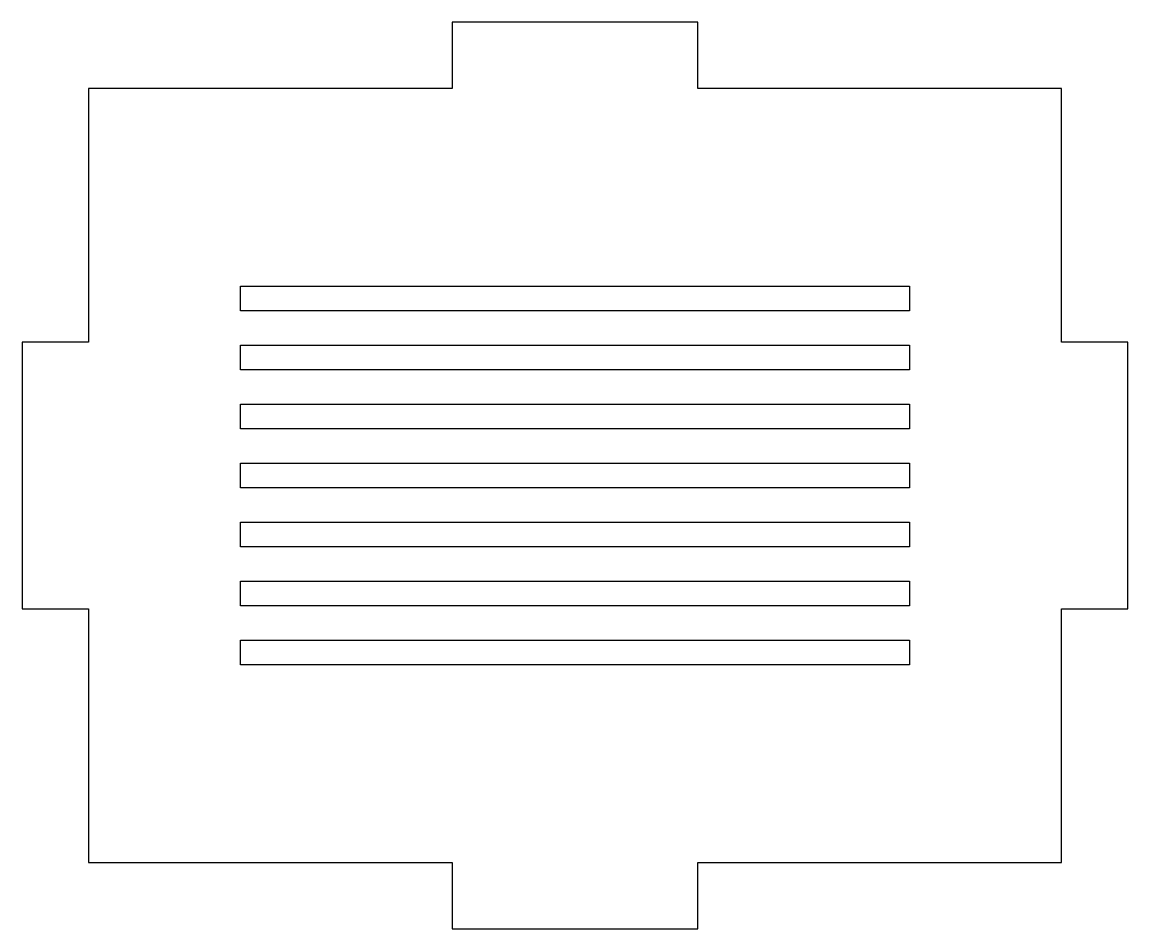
# Model space of a CAD drawing. Header units: millimetres. Extents: x -25 to 25, y 43 to 84.
import ezdxf

# ---------------------------------------------------------------- set-up
doc = ezdxf.new("R2010")
doc.units = ezdxf.units.MM
doc.layers.get('0').update_dxf_attribs({"linetype": 'CONTINUOUS'})

msp = doc.modelspace()

# ---------------------------------------------------------------- linework, layer by layer
for points in [[(5.557, 46), (22, 46), (22, 57.472), (25, 57.472), (25, 69.528), (22, 69.528), (22, 81), (5.557, 81), (5.557, 84), (-5.557, 84), (-5.557, 81), (-22, 81), (-22, 69.528), (-25, 69.528), (-25, 57.472), (-22, 57.472), (-22, 46), (-5.557, 46), (-5.557, 43), (5.557, 43)], [(-15.128, 70.944), (-15.128, 72.056), (15.128, 72.056), (15.128, 70.944)], [(-15.128, 68.277), (-15.128, 69.389), (15.128, 69.389), (15.128, 68.277)], [(-15.128, 65.611), (-15.128, 66.723), (15.128, 66.723), (15.128, 65.611)], [(-15.128, 62.944), (-15.128, 64.056), (15.128, 64.056), (15.128, 62.944)], [(-15.128, 60.277), (-15.128, 61.389), (15.128, 61.389), (15.128, 60.277)], [(-15.128, 57.611), (-15.128, 58.723), (15.128, 58.723), (15.128, 57.611)], [(-15.128, 54.944), (-15.128, 56.056), (15.128, 56.056), (15.128, 54.944)]]:
    msp.add_lwpolyline(points, close=True)

doc.saveas('drawing.dxf')
